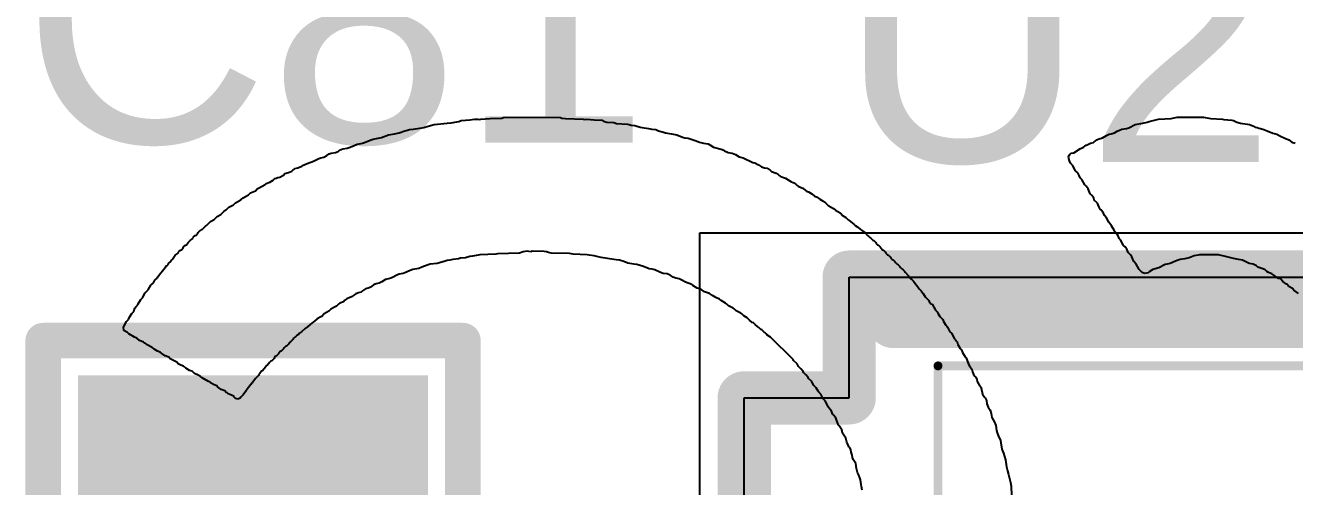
# Model space of a CAD drawing. Header units: inches. Extents: x -1.3 to 11.9, y -6.8 to 4.2.
# Drawn here: x 2.9944 to 3.1372, y 1.2908 to 1.3427 of the extents above; entities that cross this region are included whole.
import ezdxf

# ---------------------------------------------------------------- set-up
doc = ezdxf.new("R2010")
doc.units = ezdxf.units.IN
doc.header["$MEASUREMENT"] = 0
for name, color, linetype in [('AB', 56, 'Continuous'), ('Bottom Overlay', 54, 'Continuous'), ('Mechanical 13', 56, 'Continuous'), ('POT_INFO', 56, 'Continuous'), ('TOP', 1, 'Continuous'), ('Top Overlay', 2, 'Continuous'), ('Top Paste', 8, 'Continuous'), ('Top Solder', 216, 'Continuous')]:
    doc.layers.add(name, color=color, linetype=linetype)
doc.styles.add('Arial', font='', dxfattribs={"height": 0.2})
doc.styles.get('Arial').set_extended_font_data('Arial')

# ---------------------------------------------------------------- blocks, each defined once
blk = doc.blocks.new('C0603_146')
at = {"layer": 'TOP'}
for points in [[(-0.04134, 0.01772), (-0.01378, 0.01772), (-0.01378, -0.01772), (-0.04134, -0.01772)], [(0.01378, 0.01772), (0.04134, 0.01772), (0.04134, -0.01772), (0.01378, -0.01772)]]:
    blk.add_hatch(color=1, dxfattribs=at).paths.add_polyline_path(points)
at = {"layer": 'Top Paste'}
for points in [[(-0.04134, 0.01772), (-0.01378, 0.01772), (-0.01378, -0.01772), (-0.04134, -0.01772)], [(0.01378, 0.01772), (0.04134, 0.01772), (0.04134, -0.01772), (0.01378, -0.01772)]]:
    blk.add_hatch(color=8, dxfattribs=at).paths.add_polyline_path(points)
at = {"layer": 'Top Solder'}
for points in [[(-0.04331, 0.01969), (-0.01181, 0.01969), (-0.01181, -0.01969), (-0.04331, -0.01969)], [(0.01181, 0.01969), (0.04331, 0.01969), (0.04331, -0.01969), (0.01181, -0.01969)]]:
    blk.add_hatch(color=216, dxfattribs=at).paths.add_polyline_path(points)
at = {"layer": 'Top Overlay'}
for points in [[(-0.04724, 0.02362, 0.004, 0.004, 0), (-0.04724, -0.02362, 0.004, 0.004, 0)], [(-0.04724, 0.02362, 0.004, 0.004, 0), (0.04724, 0.02362, 0.004, 0.004, 0)], [(0.04724, 0.02362, 0.004, 0.004, 0), (0.04724, -0.02362, 0.004, 0.004, 0)], [(-0.04724, -0.02362, 0.004, 0.004, 0), (0.04724, -0.02362, 0.004, 0.004, 0)]]:
    blk.add_lwpolyline(points, format="xyseb", dxfattribs=at)
for points in [[(-0.04824, 0.02362, 0.002, 0.002, 1), (-0.04624, 0.02362, 0.002, 0.002, 1)], [(-0.04824, 0.02362, 0.002, 0.002, 1), (-0.04624, 0.02362, 0.002, 0.002, 1)], [(0.04624, 0.02362, 0.002, 0.002, 1), (0.04824, 0.02362, 0.002, 0.002, 1)], [(0.04624, 0.02362, 0.002, 0.002, 1), (0.04824, 0.02362, 0.002, 0.002, 1)], [(-0.04824, -0.02362, 0.002, 0.002, 1), (-0.04624, -0.02362, 0.002, 0.002, 1)], [(-0.04824, -0.02362, 0.002, 0.002, 1), (-0.04624, -0.02362, 0.002, 0.002, 1)], [(0.04624, -0.02362, 0.002, 0.002, 1), (0.04824, -0.02362, 0.002, 0.002, 1)], [(0.04624, -0.02362, 0.002, 0.002, 1), (0.04824, -0.02362, 0.002, 0.002, 1)]]:
    blk.add_lwpolyline(points, format="xyseb", close=True, dxfattribs=at)
blk = doc.blocks.new('SO8_MUN12AD_DEA_319')
at = {"layer": 'AB'}
for p, q in [((-0.08381, -0.076), (-0.08381, 0.076)), ((-0.08381, 0.076), (0.08381, 0.076))]:
    blk.add_line(p, q, dxfattribs=at)
at = {"layer": 'Mechanical 13'}
for points in [[(-0.057, 0.061, 0.001, 0.001, 0), (0.057, 0.061, 0.001, 0.001, 0)], [(-0.057, -0.061, 0.001, 0.001, 0), (-0.057, 0.061, 0.001, 0.001, 0)]]:
    blk.add_lwpolyline(points, format="xyseb", dxfattribs=at)
blk.add_lwpolyline([(-0.05725, 0.061, 0.0005, 0.0005, 1), (-0.05675, 0.061, 0.0005, 0.0005, 1)], format="xyseb", close=True, dxfattribs=at)
blk.add_lwpolyline([(-0.05725, 0.061, 0.0005, 0.0005, 1), (-0.05675, 0.061, 0.0005, 0.0005, 1)], format="xyseb", close=True, dxfattribs=at)
at = {"layer": 'POT_INFO'}
for p, q in [((-0.067, 0.0574), (-0.067, 0.071)), ((-0.067, 0.071), (0.067, 0.071)), ((-0.07881, -0.0574), (-0.07881, 0.0574)), ((-0.07881, 0.0574), (-0.067, 0.0574))]:
    blk.add_line(p, q, dxfattribs=at)
for points in [[(-0.067, 0.0574, 0.006, 0.006, 0), (-0.067, 0.071, 0.006, 0.006, 0)], [(-0.067, 0.071, 0.006, 0.006, 0), (0.067, 0.071, 0.006, 0.006, 0)], [(-0.07881, -0.0574, 0.006, 0.006, 0), (-0.07881, 0.0574, 0.006, 0.006, 0)], [(-0.07881, 0.0574, 0.006, 0.006, 0), (-0.067, 0.0574, 0.006, 0.006, 0)]]:
    blk.add_lwpolyline(points, format="xyseb", dxfattribs=at)
for points in [[(-0.0685, 0.071, 0.003, 0.003, 1), (-0.0655, 0.071, 0.003, 0.003, 1)], [(-0.0685, 0.071, 0.003, 0.003, 1), (-0.0655, 0.071, 0.003, 0.003, 1)], [(-0.08031, 0.0574, 0.003, 0.003, 1), (-0.07731, 0.0574, 0.003, 0.003, 1)], [(-0.08031, 0.0574, 0.003, 0.003, 1), (-0.07731, 0.0574, 0.003, 0.003, 1)], [(-0.0685, 0.0574, 0.003, 0.003, 1), (-0.0655, 0.0574, 0.003, 0.003, 1)], [(-0.0685, 0.0574, 0.003, 0.003, 1), (-0.0655, 0.0574, 0.003, 0.003, 1)]]:
    blk.add_lwpolyline(points, format="xyseb", close=True, dxfattribs=at)
at = {"layer": 'Top Overlay'}
blk.add_lwpolyline([(-0.062, 0.066, 0.006, 0.006, 0), (0.062, 0.066, 0.006, 0.006, 0)], format="xyseb", dxfattribs=at)
blk.add_lwpolyline([(-0.0635, 0.066, 0.003, 0.003, 1), (-0.0605, 0.066, 0.003, 0.003, 1)], format="xyseb", close=True, dxfattribs=at)

msp = doc.modelspace()

# ---------------------------------------------------------------- linework, layer by layer
at = {"layer": 'Bottom Overlay'}
for p, q in [((3.03923, 1.33125), (3.03972, 1.33139)), ((3.03972, 1.33139), (3.0404, 1.33156)), ((3.0404, 1.33156), (3.04185, 1.33171)), ((3.04185, 1.33171), (3.0423, 1.33176)), ((3.0423, 1.33176), (3.04293, 1.33188)), ((3.04293, 1.33188), (3.04315, 1.33193)), ((3.04315, 1.33193), (3.04341, 1.33202)), ((3.04341, 1.33202), (3.0444, 1.3321)), ((3.0444, 1.3321), (3.04492, 1.33216)), ((3.04492, 1.33216), (3.04528, 1.33219)), ((3.04528, 1.33219), (3.04545, 1.33213)), ((3.04545, 1.33213), (3.04563, 1.33219)), ((3.04563, 1.33219), (3.0467, 1.33225)), ((3.0467, 1.33225), (3.04801, 1.3323)), ((3.04801, 1.3323), (3.04818, 1.33236)), ((3.04818, 1.33236), (3.04841, 1.33242)), ((3.04841, 1.33242), (3.0546, 1.33236)), ((3.0546, 1.33236), (3.05477, 1.3323)), ((3.05477, 1.3323), (3.05517, 1.33225)), ((3.05517, 1.33225), (3.05716, 1.33219)), ((3.05716, 1.33219), (3.05733, 1.33213)), ((3.05733, 1.33213), (3.05756, 1.33219)), ((3.05756, 1.33219), (3.05838, 1.3321)), ((3.05838, 1.3321), (3.05929, 1.33205)), ((3.05929, 1.33205), (3.05957, 1.33193)), ((3.05957, 1.33193), (3.05983, 1.33185)), ((3.05983, 1.33185), (3.06062, 1.33179)), ((3.06062, 1.33179), (3.06091, 1.33168)), ((3.06091, 1.33168), (3.06216, 1.33162)), ((3.06216, 1.33162), (3.06233, 1.33156)), ((3.06233, 1.33156), (3.06256, 1.33151)), ((3.06256, 1.33151), (3.06295, 1.33145)), ((3.06295, 1.33145), (3.06358, 1.33128)), ((3.11855, 1.33119), (3.11926, 1.33156)), ((3.11926, 1.33156), (3.12014, 1.33171)), ((3.12014, 1.33171), (3.12062, 1.33185)), ((3.12062, 1.33185), (3.12085, 1.3319)), ((3.12085, 1.3319), (3.12116, 1.33199)), ((3.12116, 1.33199), (3.12161, 1.3321)), ((3.12161, 1.3321), (3.1219, 1.33216)), ((3.1219, 1.33216), (3.12332, 1.33227)), ((3.12332, 1.33227), (3.124, 1.33239)), ((3.124, 1.33239), (3.12698, 1.33242)), ((3.12698, 1.33242), (3.12715, 1.33236)), ((3.12715, 1.33236), (3.12755, 1.3323)), ((3.12755, 1.3323), (3.12778, 1.33225)), ((3.12778, 1.33225), (3.12909, 1.33219)), ((3.12909, 1.33219), (3.12926, 1.33213)), ((3.12926, 1.33213), (3.13017, 1.33207)), ((3.13017, 1.33207), (3.13034, 1.33202)), ((3.13034, 1.33202), (3.13073, 1.33185)), ((3.13073, 1.33185), (3.13113, 1.33173)), ((3.13113, 1.33173), (3.13136, 1.33168)), ((3.13136, 1.33168), (3.13193, 1.33162)), ((3.13193, 1.33162), (3.13215, 1.33156)), ((3.13215, 1.33156), (3.13269, 1.33136)), ((3.13269, 1.33136), (3.13278, 1.33128)), ((3.0333, 1.32986), (3.03352, 1.32992)), ((3.03352, 1.32992), (3.03446, 1.33011)), ((3.03446, 1.33011), (3.03523, 1.33043)), ((3.03523, 1.33043), (3.03591, 1.33054)), ((3.03591, 1.33054), (3.03645, 1.33063)), ((3.03645, 1.33063), (3.03707, 1.33085)), ((3.03707, 1.33085), (3.03739, 1.33094)), ((3.03739, 1.33094), (3.03761, 1.331)), ((3.03761, 1.331), (3.03801, 1.33105)), ((3.03801, 1.33105), (3.03923, 1.33125)), ((3.06358, 1.33128), (3.06381, 1.33122)), ((3.06381, 1.33122), (3.06449, 1.33111)), ((3.06449, 1.33111), (3.06489, 1.33105)), ((3.06489, 1.33105), (3.06534, 1.331)), ((3.06534, 1.331), (3.06562, 1.33088)), ((3.06562, 1.33088), (3.06619, 1.33071)), ((3.06619, 1.33071), (3.06642, 1.33065)), ((3.06642, 1.33065), (3.0671, 1.33054)), ((3.0671, 1.33054), (3.0677, 1.3304)), ((3.0677, 1.3304), (3.06835, 1.33014)), ((3.06835, 1.33014), (3.06858, 1.33009)), ((3.06858, 1.33009), (3.06898, 1.33003)), ((3.06898, 1.33003), (3.0692, 1.32997)), ((3.0692, 1.32997), (3.06974, 1.32977)), ((3.11494, 1.32986), (3.11522, 1.32997)), ((3.11522, 1.32997), (3.11559, 1.33006)), ((3.11559, 1.33006), (3.11605, 1.33034)), ((3.11605, 1.33034), (3.11636, 1.33048)), ((3.11636, 1.33048), (3.11659, 1.33054)), ((3.11659, 1.33054), (3.11696, 1.33063)), ((3.11696, 1.33063), (3.11727, 1.33082)), ((3.11727, 1.33082), (3.11778, 1.33105)), ((3.11778, 1.33105), (3.11832, 1.33114)), ((3.11832, 1.33114), (3.11855, 1.33119)), ((3.13278, 1.33128), (3.13301, 1.33122)), ((3.13301, 1.33122), (3.13318, 1.33117)), ((3.13318, 1.33117), (3.1334, 1.33111)), ((3.1334, 1.33111), (3.13377, 1.33102)), ((3.13377, 1.33102), (3.13414, 1.33088)), ((3.13414, 1.33088), (3.13477, 1.3306)), ((3.13477, 1.3306), (3.13522, 1.33048)), ((3.13522, 1.33048), (3.13562, 1.33026)), ((3.13562, 1.33026), (3.13613, 1.33003)), ((3.13613, 1.33003), (3.13659, 1.32986)), ((3.02929, 1.32841), (3.02958, 1.32852)), ((3.02958, 1.32852), (3.02972, 1.32867)), ((3.02972, 1.32867), (3.03011, 1.32884)), ((3.03011, 1.32884), (3.0306, 1.32892)), ((3.0306, 1.32892), (3.03083, 1.32898)), ((3.03083, 1.32898), (3.03111, 1.32909)), ((3.03111, 1.32909), (3.03171, 1.32935)), ((3.03171, 1.32935), (3.03193, 1.3294)), ((3.03193, 1.3294), (3.0323, 1.32949)), ((3.0323, 1.32949), (3.03253, 1.32955)), ((3.03253, 1.32955), (3.03281, 1.32966)), ((3.03281, 1.32966), (3.0333, 1.32986)), ((3.06974, 1.32977), (3.07023, 1.32958)), ((3.07023, 1.32958), (3.07068, 1.32946)), ((3.07068, 1.32946), (3.07122, 1.32938)), ((3.07122, 1.32938), (3.07142, 1.32929)), ((3.07142, 1.32929), (3.07182, 1.32901)), ((3.07182, 1.32901), (3.0727, 1.32881)), ((3.0727, 1.32881), (3.07298, 1.32869)), ((3.07298, 1.32869), (3.07307, 1.32861)), ((3.07307, 1.32861), (3.07346, 1.32844)), ((3.11238, 1.32838), (3.11312, 1.32889)), ((3.11312, 1.32889), (3.11343, 1.32898)), ((3.11343, 1.32898), (3.11363, 1.32912)), ((3.11363, 1.32912), (3.11375, 1.32923)), ((3.11375, 1.32923), (3.11386, 1.32929)), ((3.11386, 1.32929), (3.11426, 1.32946)), ((3.11426, 1.32946), (3.11457, 1.32955)), ((3.11457, 1.32955), (3.11466, 1.32963)), ((3.11466, 1.32963), (3.11477, 1.32969)), ((3.11477, 1.32969), (3.11494, 1.32986)), ((3.13659, 1.32986), (3.1369, 1.3296)), ((3.1369, 1.3296), (3.13727, 1.32946)), ((3.02557, 1.32696), (3.02608, 1.32719)), ((3.02608, 1.32719), (3.02679, 1.32744)), ((3.02679, 1.32744), (3.02739, 1.32776)), ((3.02739, 1.32776), (3.02762, 1.32781)), ((3.02762, 1.32781), (3.02798, 1.3279)), ((3.02798, 1.3279), (3.0283, 1.3281)), ((3.0283, 1.3281), (3.02858, 1.32827)), ((3.02858, 1.32827), (3.02881, 1.32833)), ((3.02881, 1.32833), (3.02929, 1.32841)), ((3.07346, 1.32844), (3.07392, 1.32833)), ((3.07392, 1.32833), (3.07429, 1.32818)), ((3.07429, 1.32818), (3.07471, 1.32793)), ((3.07471, 1.32793), (3.07517, 1.32781)), ((3.07517, 1.32781), (3.07625, 1.3273)), ((3.07625, 1.3273), (3.07648, 1.32725)), ((3.07648, 1.32725), (3.07687, 1.32702)), ((3.11179, 1.3279), (3.11184, 1.32813)), ((3.1119, 1.3275), (3.11179, 1.3279)), ((3.11184, 1.32813), (3.11204, 1.32833)), ((3.11201, 1.32722), (3.1119, 1.3275)), ((3.11224, 1.32699), (3.11201, 1.32722)), ((3.11204, 1.32833), (3.11238, 1.32838)), ((3.02279, 1.3256), (3.02301, 1.32565)), ((3.02301, 1.32565), (3.02341, 1.32588)), ((3.02341, 1.32588), (3.02358, 1.32605)), ((3.02358, 1.32605), (3.02398, 1.32617)), ((3.02398, 1.32617), (3.02435, 1.32631)), ((3.02435, 1.32631), (3.02449, 1.32645)), ((3.02449, 1.32645), (3.0246, 1.32651)), ((3.0246, 1.32651), (3.02472, 1.32662)), ((3.02472, 1.32662), (3.02503, 1.32671)), ((3.02503, 1.32671), (3.02548, 1.32688)), ((3.02548, 1.32688), (3.02557, 1.32696)), ((3.07687, 1.32702), (3.07721, 1.32679)), ((3.07721, 1.32679), (3.07758, 1.32671)), ((3.07758, 1.32671), (3.07787, 1.32665)), ((3.07787, 1.32665), (3.07821, 1.32642)), ((3.07821, 1.32642), (3.07835, 1.32628)), ((3.07835, 1.32628), (3.07889, 1.32608)), ((3.07889, 1.32608), (3.07909, 1.32594)), ((3.07909, 1.32594), (3.0792, 1.32583)), ((3.0792, 1.32583), (3.07932, 1.32577)), ((3.07932, 1.32577), (3.07971, 1.3256)), ((3.11258, 1.32637), (3.11224, 1.32699)), ((3.11281, 1.32614), (3.11258, 1.32637)), ((3.11298, 1.32585), (3.11281, 1.32614)), ((3.11309, 1.32557), (3.11298, 1.32585)), ((3.02026, 1.32409), (3.02051, 1.32435)), ((3.02051, 1.32435), (3.02063, 1.3244)), ((3.02063, 1.3244), (3.02137, 1.3248)), ((3.02137, 1.3248), (3.02148, 1.32492)), ((3.02148, 1.32492), (3.02188, 1.32509)), ((3.02188, 1.32509), (3.02227, 1.32531)), ((3.02227, 1.32531), (3.02239, 1.32543)), ((3.02239, 1.32543), (3.0225, 1.32548)), ((3.0225, 1.32548), (3.02279, 1.3256)), ((3.07971, 1.3256), (3.07994, 1.32554)), ((3.07994, 1.32554), (3.08051, 1.32514)), ((3.08051, 1.32514), (3.08088, 1.325)), ((3.08088, 1.325), (3.08108, 1.32486)), ((3.08108, 1.32486), (3.08125, 1.32469)), ((3.08125, 1.32469), (3.08136, 1.32463)), ((3.08136, 1.32463), (3.08176, 1.32446)), ((3.08176, 1.32446), (3.08187, 1.3244)), ((3.08187, 1.3244), (3.08219, 1.32415)), ((3.11326, 1.3254), (3.11309, 1.32557)), ((3.1136, 1.32477), (3.11326, 1.3254)), ((3.11375, 1.32463), (3.1136, 1.32477)), ((3.114, 1.32432), (3.11375, 1.32463)), ((3.11423, 1.32375), (3.114, 1.32432)), ((3.01779, 1.32253), (3.01801, 1.32276)), ((3.01801, 1.32276), (3.01864, 1.3231)), ((3.01864, 1.3231), (3.01887, 1.32333)), ((3.01887, 1.32333), (3.01949, 1.32367)), ((3.01949, 1.32367), (3.01972, 1.32389)), ((3.01972, 1.32389), (3.02026, 1.32409)), ((3.08219, 1.32415), (3.08227, 1.32406)), ((3.08227, 1.32406), (3.0825, 1.32401)), ((3.0825, 1.32401), (3.0829, 1.32378)), ((3.0829, 1.32378), (3.08318, 1.3235)), ((3.08318, 1.3235), (3.08341, 1.32344)), ((3.08341, 1.32344), (3.0838, 1.32316)), ((3.0838, 1.32316), (3.08415, 1.32293)), ((3.08415, 1.32293), (3.08443, 1.32276)), ((3.08443, 1.32276), (3.08471, 1.32247)), ((3.11437, 1.32361), (3.11423, 1.32375)), ((3.11463, 1.3233), (3.11437, 1.32361)), ((3.11468, 1.32307), (3.11463, 1.3233)), ((3.11505, 1.3227), (3.11468, 1.32307)), ((3.01597, 1.32122), (3.01637, 1.32145)), ((3.01637, 1.32145), (3.01671, 1.32179)), ((3.01671, 1.32179), (3.01699, 1.32196)), ((3.01699, 1.32196), (3.01727, 1.32225)), ((3.01727, 1.32225), (3.01779, 1.32253)), ((3.08471, 1.32247), (3.08534, 1.32213)), ((3.08534, 1.32213), (3.08557, 1.32191)), ((3.08557, 1.32191), (3.08608, 1.32162)), ((3.08608, 1.32162), (3.08616, 1.32154)), ((3.08616, 1.32154), (3.08622, 1.32142)), ((3.08622, 1.32142), (3.0867, 1.32111)), ((3.11519, 1.32233), (3.11505, 1.3227)), ((3.11539, 1.32196), (3.11519, 1.32233)), ((3.11551, 1.32191), (3.11539, 1.32196)), ((3.11565, 1.32171), (3.11551, 1.32191)), ((3.11571, 1.32159), (3.11565, 1.32171)), ((3.11582, 1.32131), (3.11571, 1.32159)), ((3.01432, 1.3198), (3.01466, 1.32014)), ((3.01466, 1.32014), (3.01478, 1.3202)), ((3.01478, 1.3202), (3.01523, 1.32066)), ((3.01523, 1.32066), (3.01563, 1.32088)), ((3.01563, 1.32088), (3.01597, 1.32122)), ((3.0867, 1.32111), (3.08699, 1.32083)), ((3.08699, 1.32083), (3.0871, 1.32077)), ((3.0871, 1.32077), (3.08761, 1.32037)), ((3.08761, 1.32037), (3.08778, 1.3202)), ((3.08778, 1.3202), (3.08807, 1.32003)), ((3.08807, 1.32003), (3.08835, 1.31975)), ((3.11605, 1.32108), (3.11582, 1.32131)), ((3.11633, 1.32057), (3.11605, 1.32108)), ((3.11662, 1.32017), (3.11633, 1.32057)), ((3.1169, 1.31966), (3.11662, 1.32017)), ((3.0127, 1.3183), (3.01296, 1.31855)), ((3.01296, 1.31855), (3.01307, 1.31861)), ((3.01307, 1.31861), (3.01321, 1.31875)), ((3.01321, 1.31875), (3.01327, 1.31887)), ((3.01327, 1.31887), (3.01347, 1.31906)), ((3.01347, 1.31906), (3.01358, 1.31912)), ((3.01358, 1.31912), (3.01378, 1.31932)), ((3.01378, 1.31932), (3.01384, 1.31943)), ((3.01384, 1.31943), (3.01398, 1.31958)), ((3.01398, 1.31958), (3.01409, 1.31963)), ((3.01409, 1.31963), (3.01421, 1.31975)), ((3.01421, 1.31975), (3.01432, 1.3198)), ((3.08835, 1.31975), (3.08846, 1.31969)), ((3.08846, 1.31969), (3.08886, 1.31941)), ((3.08886, 1.31941), (3.08895, 1.31932)), ((3.08895, 1.31932), (3.089, 1.31921)), ((3.089, 1.31921), (3.08915, 1.31906)), ((3.08915, 1.31906), (3.08926, 1.31901)), ((3.08926, 1.31901), (3.08943, 1.31884)), ((3.08943, 1.31884), (3.08954, 1.31878)), ((3.08954, 1.31878), (3.08977, 1.31855)), ((3.08977, 1.31855), (3.08988, 1.3185)), ((3.08988, 1.3185), (3.09008, 1.3183)), ((3.11696, 1.31955), (3.1169, 1.31966)), ((3.11718, 1.31932), (3.11696, 1.31955)), ((3.11735, 1.31904), (3.11718, 1.31932)), ((3.11747, 1.31875), (3.11735, 1.31904)), ((3.11764, 1.31858), (3.11747, 1.31875)), ((3.11798, 1.31796), (3.11764, 1.31858)), ((3.01125, 1.31685), (3.01157, 1.3171)), ((3.01157, 1.3171), (3.01162, 1.31722)), ((3.01162, 1.31722), (3.01182, 1.31742)), ((3.01182, 1.31742), (3.01193, 1.31747)), ((3.01193, 1.31747), (3.01213, 1.31767)), ((3.01213, 1.31767), (3.01219, 1.31779)), ((3.01219, 1.31779), (3.01239, 1.31798)), ((3.01239, 1.31798), (3.0125, 1.31804)), ((3.0125, 1.31804), (3.01264, 1.31818)), ((3.01264, 1.31818), (3.0127, 1.3183)), ((3.05, 1.31708), (3.0475, 1.31702)), ((3.0504, 1.31725), (3.05, 1.31708)), ((3.05085, 1.3173), (3.0504, 1.31725)), ((3.05125, 1.31725), (3.05085, 1.3173)), ((3.05142, 1.3173), (3.05125, 1.31725)), ((3.05276, 1.31727), (3.05142, 1.3173)), ((3.05304, 1.31722), (3.05276, 1.31727)), ((3.05327, 1.31716), (3.05304, 1.31722)), ((3.05355, 1.3171), (3.05327, 1.31716)), ((3.0556, 1.31705), (3.05355, 1.3171)), ((3.05602, 1.31696), (3.0556, 1.31705)), ((3.09008, 1.3183), (3.09014, 1.31818)), ((3.09014, 1.31818), (3.09028, 1.31804)), ((3.09028, 1.31804), (3.0904, 1.31798)), ((3.0904, 1.31798), (3.09059, 1.31779)), ((3.09059, 1.31779), (3.09065, 1.31767)), ((3.09065, 1.31767), (3.09085, 1.31747)), ((3.09085, 1.31747), (3.09096, 1.31742)), ((3.09096, 1.31742), (3.09116, 1.31722)), ((3.09116, 1.31722), (3.09122, 1.3171)), ((3.09122, 1.3171), (3.09142, 1.31691)), ((3.11815, 1.31779), (3.11798, 1.31796)), ((3.11821, 1.31767), (3.11815, 1.31779)), ((3.11835, 1.31753), (3.11821, 1.31767)), ((3.11849, 1.31716), (3.11835, 1.31753)), ((3.11877, 1.31688), (3.11849, 1.31716)), ((3.01017, 1.31554), (3.01023, 1.31566)), ((3.01023, 1.31566), (3.01034, 1.31571)), ((3.01034, 1.31571), (3.01043, 1.3158)), ((3.01043, 1.3158), (3.01049, 1.31591)), ((3.01049, 1.31591), (3.01077, 1.3162)), ((3.01077, 1.3162), (3.01083, 1.31631)), ((3.01083, 1.31631), (3.01094, 1.31642)), ((3.01094, 1.31642), (3.011, 1.31654)), ((3.011, 1.31654), (3.01125, 1.31685)), ((3.03972, 1.31577), (3.03901, 1.31551)), ((3.03994, 1.31583), (3.03972, 1.31577)), ((3.04074, 1.31594), (3.03994, 1.31583)), ((3.04097, 1.316), (3.04074, 1.31594)), ((3.04162, 1.3162), (3.04097, 1.316)), ((3.04185, 1.31625), (3.04162, 1.3162)), ((3.04213, 1.31631), (3.04185, 1.31625)), ((3.04247, 1.31637), (3.04213, 1.31631)), ((3.04313, 1.31645), (3.04247, 1.31637)), ((3.04335, 1.31651), (3.04313, 1.31645)), ((3.04392, 1.31656), (3.04335, 1.31651)), ((3.0444, 1.31671), (3.04392, 1.31656)), ((3.04469, 1.31676), (3.0444, 1.31671)), ((3.04534, 1.31685), (3.04469, 1.31676)), ((3.04551, 1.31691), (3.04534, 1.31685)), ((3.04733, 1.31696), (3.04551, 1.31691)), ((3.0475, 1.31702), (3.04733, 1.31696)), ((3.05761, 1.31691), (3.05602, 1.31696)), ((3.05784, 1.31685), (3.05761, 1.31691)), ((3.05841, 1.31679), (3.05784, 1.31685)), ((3.05886, 1.31668), (3.05841, 1.31679)), ((3.05918, 1.31659), (3.05886, 1.31668)), ((3.05991, 1.31648), (3.05918, 1.31659)), ((3.06062, 1.31639), (3.05991, 1.31648)), ((3.06085, 1.31634), (3.06062, 1.31639)), ((3.06125, 1.31628), (3.06085, 1.31634)), ((3.06173, 1.31614), (3.06125, 1.31628)), ((3.06219, 1.31597), (3.06173, 1.31614)), ((3.06241, 1.31591), (3.06219, 1.31597)), ((3.06287, 1.31585), (3.06241, 1.31591)), ((3.06321, 1.3158), (3.06287, 1.31585)), ((3.06358, 1.31571), (3.06321, 1.3158)), ((3.06395, 1.31557), (3.06358, 1.31571)), ((3.09142, 1.31691), (3.09153, 1.31685)), ((3.09153, 1.31685), (3.09173, 1.31665)), ((3.09173, 1.31665), (3.09179, 1.31654)), ((3.09179, 1.31654), (3.09193, 1.31639)), ((3.09193, 1.31639), (3.09204, 1.31634)), ((3.09204, 1.31634), (3.09224, 1.31614)), ((3.09224, 1.31614), (3.0923, 1.31602)), ((3.0923, 1.31602), (3.0925, 1.31583)), ((3.0925, 1.31583), (3.09261, 1.31577)), ((3.09261, 1.31577), (3.09281, 1.31557)), ((3.11892, 1.31668), (3.11877, 1.31688)), ((3.11912, 1.31614), (3.11892, 1.31668)), ((3.1194, 1.31585), (3.11912, 1.31614)), ((3.11968, 1.31534), (3.1194, 1.31585)), ((3.12264, 1.3158), (3.12193, 1.31543)), ((3.12287, 1.31585), (3.12264, 1.3158)), ((3.12323, 1.31594), (3.12287, 1.31585)), ((3.12383, 1.3162), (3.12323, 1.31594)), ((3.12411, 1.31631), (3.12383, 1.3162)), ((3.12434, 1.31637), (3.12411, 1.31631)), ((3.12488, 1.31645), (3.12434, 1.31637)), ((3.12534, 1.31656), (3.12488, 1.31645)), ((3.1259, 1.31679), (3.12534, 1.31656)), ((3.12636, 1.31685), (3.1259, 1.31679)), ((3.12653, 1.31691), (3.12636, 1.31685)), ((3.12866, 1.31688), (3.12653, 1.31691)), ((3.1296, 1.31668), (3.12866, 1.31688)), ((3.12991, 1.31659), (3.1296, 1.31668)), ((3.13036, 1.31648), (3.12991, 1.31659)), ((3.1309, 1.31639), (3.13036, 1.31648)), ((3.13136, 1.31628), (3.1309, 1.31639)), ((3.1321, 1.31594), (3.13136, 1.31628)), ((3.13255, 1.31583), (3.1321, 1.31594)), ((3.13284, 1.31571), (3.13255, 1.31583)), ((3.13295, 1.31566), (3.13284, 1.31571)), ((3.13309, 1.31551), (3.13295, 1.31566)), ((3.00895, 1.31404), (3.00924, 1.31432)), ((3.00924, 1.31432), (3.00929, 1.31443)), ((3.00929, 1.31443), (3.00958, 1.31483)), ((3.00958, 1.31483), (3.00986, 1.31512)), ((3.00986, 1.31512), (3.00992, 1.31523)), ((3.00992, 1.31523), (3.01017, 1.31554)), ((3.0354, 1.31424), (3.03489, 1.31412)), ((3.03568, 1.31435), (3.0354, 1.31424)), ((3.03617, 1.3146), (3.03568, 1.31435)), ((3.03645, 1.31472), (3.03617, 1.3146)), ((3.03688, 1.3148), (3.03645, 1.31472)), ((3.0371, 1.31486), (3.03688, 1.3148)), ((3.0377, 1.31512), (3.0371, 1.31486)), ((3.03798, 1.31523), (3.0377, 1.31512)), ((3.03821, 1.31529), (3.03798, 1.31523)), ((3.03864, 1.31537), (3.03821, 1.31529)), ((3.03901, 1.31551), (3.03864, 1.31537)), ((3.06457, 1.31534), (3.06395, 1.31557)), ((3.06491, 1.31529), (3.06457, 1.31534)), ((3.06523, 1.3152), (3.06491, 1.31529)), ((3.06585, 1.31492), (3.06523, 1.3152)), ((3.06614, 1.3148), (3.06585, 1.31492)), ((3.06659, 1.31475), (3.06614, 1.3148)), ((3.06696, 1.3146), (3.06659, 1.31475)), ((3.0673, 1.31438), (3.06696, 1.3146)), ((3.06758, 1.31426), (3.0673, 1.31438)), ((3.06795, 1.31418), (3.06758, 1.31426)), ((3.06824, 1.31406), (3.06795, 1.31418)), ((3.09281, 1.31557), (3.09287, 1.31546)), ((3.09287, 1.31546), (3.09301, 1.31531)), ((3.09301, 1.31531), (3.09312, 1.31526)), ((3.09312, 1.31526), (3.09332, 1.31506)), ((3.09332, 1.31506), (3.09338, 1.31495)), ((3.09338, 1.31495), (3.09378, 1.31455)), ((3.09378, 1.31455), (3.09383, 1.31443)), ((3.09383, 1.31443), (3.09403, 1.31418)), ((3.09403, 1.31418), (3.09415, 1.31412)), ((3.11974, 1.31523), (3.11968, 1.31534)), ((3.12005, 1.31492), (3.11974, 1.31523)), ((3.12034, 1.3148), (3.12005, 1.31492)), ((3.12073, 1.31486), (3.12034, 1.3148)), ((3.12085, 1.31497), (3.12073, 1.31486)), ((3.12125, 1.31526), (3.12085, 1.31497)), ((3.12193, 1.31543), (3.12125, 1.31526)), ((3.13363, 1.31531), (3.13309, 1.31551)), ((3.13392, 1.3152), (3.13363, 1.31531)), ((3.13409, 1.31503), (3.13392, 1.3152)), ((3.13428, 1.31489), (3.13409, 1.31503)), ((3.13465, 1.31475), (3.13428, 1.31489)), ((3.13499, 1.31452), (3.13465, 1.31475)), ((3.13539, 1.31424), (3.13499, 1.31452)), ((3.13562, 1.31418), (3.13539, 1.31424)), ((3.1359, 1.31389), (3.13562, 1.31418)), ((3.00787, 1.31262), (3.00821, 1.31296)), ((3.00821, 1.31296), (3.0085, 1.31347)), ((3.0085, 1.31347), (3.00878, 1.31375)), ((3.00878, 1.31375), (3.00895, 1.31404)), ((3.0323, 1.31284), (3.03216, 1.3127)), ((3.03264, 1.31307), (3.0323, 1.31284)), ((3.03296, 1.31316), (3.03264, 1.31307)), ((3.03324, 1.31327), (3.03296, 1.31316)), ((3.03335, 1.31333), (3.03324, 1.31327)), ((3.03355, 1.31352), (3.03335, 1.31333)), ((3.03384, 1.31364), (3.03355, 1.31352)), ((3.03421, 1.31372), (3.03384, 1.31364)), ((3.03449, 1.31384), (3.03421, 1.31372)), ((3.03489, 1.31412), (3.03449, 1.31384)), ((3.06866, 1.31381), (3.06824, 1.31406)), ((3.06937, 1.31355), (3.06866, 1.31381)), ((3.06949, 1.31344), (3.06937, 1.31355)), ((3.07, 1.31316), (3.06949, 1.31344)), ((3.0704, 1.31304), (3.07, 1.31316)), ((3.07082, 1.31273), (3.0704, 1.31304)), ((3.09415, 1.31412), (3.09434, 1.31392)), ((3.09434, 1.31392), (3.0944, 1.31381)), ((3.0944, 1.31381), (3.0948, 1.3133)), ((3.0948, 1.3133), (3.09491, 1.31318)), ((3.09491, 1.31318), (3.09497, 1.31307)), ((3.09497, 1.31307), (3.0952, 1.31284)), ((3.0952, 1.31284), (3.09525, 1.31273)), ((3.1363, 1.31361), (3.1359, 1.31389)), ((3.13642, 1.31355), (3.1363, 1.31361)), ((3.1365, 1.31347), (3.13642, 1.31355)), ((3.13656, 1.31335), (3.1365, 1.31347)), ((3.13698, 1.3131), (3.13656, 1.31335)), ((3.13715, 1.31293), (3.13698, 1.3131)), ((3.13767, 1.31253), (3.13715, 1.31293)), ((3.00702, 1.31125), (3.00708, 1.31137)), ((3.00708, 1.31137), (3.00736, 1.31188)), ((3.00736, 1.31188), (3.00759, 1.3121)), ((3.00759, 1.3121), (3.00764, 1.31222)), ((3.00764, 1.31222), (3.00787, 1.31262)), ((3.02966, 1.31139), (3.02938, 1.31111)), ((3.02977, 1.31145), (3.02966, 1.31139)), ((3.03017, 1.31162), (3.02977, 1.31145)), ((3.03034, 1.31179), (3.03017, 1.31162)), ((3.03046, 1.31185), (3.03034, 1.31179)), ((3.03054, 1.31193), (3.03046, 1.31185)), ((3.03091, 1.31208), (3.03054, 1.31193)), ((3.03119, 1.31219), (3.03091, 1.31208)), ((3.03136, 1.31236), (3.03119, 1.31219)), ((3.03156, 1.3125), (3.03136, 1.31236)), ((3.03185, 1.31262), (3.03156, 1.3125)), ((3.03216, 1.3127), (3.03185, 1.31262)), ((3.07136, 1.31253), (3.07082, 1.31273)), ((3.0717, 1.3123), (3.07136, 1.31253)), ((3.0721, 1.31208), (3.0717, 1.3123)), ((3.0725, 1.31191), (3.0721, 1.31208)), ((3.07267, 1.31174), (3.0725, 1.31191)), ((3.07318, 1.31145), (3.07267, 1.31174)), ((3.07329, 1.31139), (3.07318, 1.31145)), ((3.07352, 1.31117), (3.07329, 1.31139)), ((3.09525, 1.31273), (3.09542, 1.31256)), ((3.09542, 1.31256), (3.09565, 1.31216)), ((3.09565, 1.31216), (3.09605, 1.31176)), ((3.09605, 1.31176), (3.09611, 1.31165)), ((3.09611, 1.31165), (3.0963, 1.31139)), ((3.0963, 1.31139), (3.09642, 1.31134)), ((3.09642, 1.31134), (3.09679, 1.31068)), ((3.006, 1.3096), (3.00611, 1.30989)), ((3.00611, 1.30989), (3.00634, 1.31029)), ((3.00634, 1.31029), (3.00657, 1.31051)), ((3.00657, 1.31051), (3.00671, 1.31088)), ((3.00671, 1.31088), (3.00685, 1.31108)), ((3.00685, 1.31108), (3.00702, 1.31125)), ((3.02762, 1.30992), (3.02722, 1.30969)), ((3.02773, 1.30997), (3.02762, 1.30992)), ((3.02801, 1.31026), (3.02773, 1.30997)), ((3.02852, 1.31054), (3.02801, 1.31026)), ((3.02875, 1.31077), (3.02852, 1.31054)), ((3.02926, 1.31105), (3.02875, 1.31077)), ((3.02938, 1.31111), (3.02926, 1.31105)), ((3.07403, 1.31088), (3.07352, 1.31117)), ((3.07415, 1.31083), (3.07403, 1.31088)), ((3.07437, 1.3106), (3.07415, 1.31083)), ((3.07489, 1.31031), (3.07437, 1.3106)), ((3.075, 1.31026), (3.07489, 1.31031)), ((3.07523, 1.31003), (3.075, 1.31026)), ((3.07562, 1.3098), (3.07523, 1.31003)), ((3.09679, 1.31068), (3.09701, 1.31046)), ((3.09701, 1.31046), (3.09707, 1.31034)), ((3.09707, 1.31034), (3.0973, 1.30995)), ((3.0973, 1.30995), (3.09764, 1.3096)), ((3.00543, 1.30875), (3.00577, 1.30938)), ((3.00546, 1.30838), (3.00543, 1.30875)), ((3.00577, 1.30938), (3.006, 1.3096)), ((3.02585, 1.30861), (3.02546, 1.30821)), ((3.02614, 1.30878), (3.02585, 1.30861)), ((3.02642, 1.30906), (3.02614, 1.30878)), ((3.02682, 1.30935), (3.02642, 1.30906)), ((3.02693, 1.30941), (3.02682, 1.30935)), ((3.02722, 1.30969), (3.02693, 1.30941)), ((3.07588, 1.30955), (3.07562, 1.3098)), ((3.07619, 1.30929), (3.07588, 1.30955)), ((3.07631, 1.30924), (3.07619, 1.30929)), ((3.0765, 1.30904), (3.07631, 1.30924)), ((3.07682, 1.30878), (3.0765, 1.30904)), ((3.07693, 1.30872), (3.07682, 1.30878)), ((3.07716, 1.3085), (3.07693, 1.30872)), ((3.07727, 1.30844), (3.07716, 1.3085)), ((3.09764, 1.3096), (3.0977, 1.30938)), ((3.0977, 1.30938), (3.09798, 1.30898)), ((3.09798, 1.30898), (3.09809, 1.30887)), ((3.09809, 1.30887), (3.09815, 1.30875)), ((3.09815, 1.30875), (3.09843, 1.30824)), ((3.00586, 1.30816), (3.00546, 1.30838)), ((3.00603, 1.30799), (3.00586, 1.30816)), ((3.00665, 1.30764), (3.00603, 1.30799)), ((3.00691, 1.3075), (3.00665, 1.30764)), ((3.00722, 1.30725), (3.00691, 1.3075)), ((3.00767, 1.30708), (3.00722, 1.30725)), ((3.00779, 1.30696), (3.00767, 1.30708)), ((3.02415, 1.30708), (3.02406, 1.30699)), ((3.02426, 1.30713), (3.02415, 1.30708)), ((3.02452, 1.30739), (3.02426, 1.30713)), ((3.02458, 1.3075), (3.02452, 1.30739)), ((3.02472, 1.30764), (3.02458, 1.3075)), ((3.02483, 1.3077), (3.02472, 1.30764)), ((3.02494, 1.30781), (3.02483, 1.3077)), ((3.02506, 1.30787), (3.02494, 1.30781)), ((3.02512, 1.30799), (3.02506, 1.30787)), ((3.02523, 1.30804), (3.02512, 1.30799)), ((3.02534, 1.30816), (3.02523, 1.30804)), ((3.02546, 1.30821), (3.02534, 1.30816)), ((3.0775, 1.30821), (3.07727, 1.30844)), ((3.07761, 1.30816), (3.0775, 1.30821)), ((3.07775, 1.30801), (3.07761, 1.30816)), ((3.07781, 1.3079), (3.07775, 1.30801)), ((3.07824, 1.30764), (3.07781, 1.3079)), ((3.08077, 1.30512), (3.07824, 1.30764)), ((3.09843, 1.30824), (3.09861, 1.30807)), ((3.09861, 1.30807), (3.09895, 1.30745)), ((3.09895, 1.30745), (3.09906, 1.30733)), ((3.09906, 1.30733), (3.09912, 1.30722)), ((3.09912, 1.30722), (3.09923, 1.3071)), ((3.09923, 1.3071), (3.09932, 1.30679)), ((3.0079, 1.30691), (3.00779, 1.30696)), ((3.00801, 1.30679), (3.0079, 1.30691)), ((3.00864, 1.30645), (3.00801, 1.30679)), ((3.00875, 1.30639), (3.00864, 1.30645)), ((3.00887, 1.30628), (3.00875, 1.30639)), ((3.00926, 1.30605), (3.00887, 1.30628)), ((3.00955, 1.30594), (3.00926, 1.30605)), ((3.00972, 1.30577), (3.00955, 1.30594)), ((3.01012, 1.30554), (3.00972, 1.30577)), ((3.02287, 1.30574), (3.02262, 1.30549)), ((3.02293, 1.30585), (3.02287, 1.30574)), ((3.02307, 1.306), (3.02293, 1.30585)), ((3.02318, 1.30605), (3.02307, 1.306)), ((3.02344, 1.30631), (3.02318, 1.30605)), ((3.0235, 1.30642), (3.02344, 1.30631)), ((3.02364, 1.30657), (3.0235, 1.30642)), ((3.02375, 1.30662), (3.02364, 1.30657)), ((3.02401, 1.30688), (3.02375, 1.30662)), ((3.02406, 1.30699), (3.02401, 1.30688)), ((3.09932, 1.30679), (3.0996, 1.30634)), ((3.0996, 1.30634), (3.09974, 1.3062)), ((3.09974, 1.3062), (3.09985, 1.30591)), ((3.09985, 1.30591), (3.10014, 1.3054)), ((3.01051, 1.30537), (3.01012, 1.30554)), ((3.01068, 1.3052), (3.01051, 1.30537)), ((3.01142, 1.3048), (3.01068, 1.3052)), ((3.01159, 1.30463), (3.01142, 1.3048)), ((3.01188, 1.30446), (3.01159, 1.30463)), ((3.01216, 1.30435), (3.01188, 1.30446)), ((3.01228, 1.30429), (3.01216, 1.30435)), ((3.01245, 1.30412), (3.01228, 1.30429)), ((3.02139, 1.30426), (3.02108, 1.30384)), ((3.02145, 1.30438), (3.02139, 1.30426)), ((3.02154, 1.30441), (3.02145, 1.30438)), ((3.02179, 1.30466), (3.02154, 1.30441)), ((3.02185, 1.30478), (3.02179, 1.30466)), ((3.02199, 1.30492), (3.02185, 1.30478)), ((3.0221, 1.30497), (3.02199, 1.30492)), ((3.02236, 1.30523), (3.0221, 1.30497)), ((3.02242, 1.30534), (3.02236, 1.30523)), ((3.0225, 1.30543), (3.02242, 1.30534)), ((3.02262, 1.30549), (3.0225, 1.30543)), ((3.08082, 1.305), (3.08077, 1.30512)), ((3.08122, 1.30461), (3.08082, 1.305)), ((3.08139, 1.30432), (3.08122, 1.30461)), ((3.08165, 1.30407), (3.08139, 1.30432)), ((3.10014, 1.3054), (3.10025, 1.30529)), ((3.10025, 1.30529), (3.10051, 1.30458)), ((3.10051, 1.30458), (3.10065, 1.30438)), ((3.10065, 1.30438), (3.10088, 1.30404)), ((3.01284, 1.30389), (3.01245, 1.30412)), ((3.01313, 1.30378), (3.01284, 1.30389)), ((3.01324, 1.30372), (3.01313, 1.30378)), ((3.01341, 1.30355), (3.01324, 1.30372)), ((3.01381, 1.30333), (3.01341, 1.30355)), ((3.01409, 1.30321), (3.01381, 1.30333)), ((3.01426, 1.30304), (3.01409, 1.30321)), ((3.015, 1.30264), (3.01426, 1.30304)), ((3.0202, 1.30284), (3.01995, 1.30253)), ((3.02026, 1.30296), (3.0202, 1.30284)), ((3.0206, 1.3033), (3.02026, 1.30296)), ((3.02066, 1.30341), (3.0206, 1.3033)), ((3.02077, 1.30353), (3.02066, 1.30341)), ((3.02083, 1.30364), (3.02077, 1.30353)), ((3.02097, 1.30378), (3.02083, 1.30364)), ((3.02108, 1.30384), (3.02097, 1.30378)), ((3.0819, 1.30375), (3.08165, 1.30407)), ((3.08196, 1.30364), (3.0819, 1.30375)), ((3.08221, 1.30338), (3.08196, 1.30364)), ((3.08247, 1.30307), (3.08221, 1.30338)), ((3.08253, 1.30296), (3.08247, 1.30307)), ((3.08287, 1.30262), (3.08253, 1.30296)), ((3.10088, 1.30404), (3.10096, 1.30372)), ((3.10096, 1.30372), (3.10108, 1.30344)), ((3.10108, 1.30344), (3.10122, 1.30324)), ((3.10122, 1.30324), (3.10133, 1.30313)), ((3.10133, 1.30313), (3.10145, 1.30284)), ((3.10145, 1.30284), (3.1015, 1.30262)), ((3.01512, 1.30259), (3.015, 1.30264)), ((3.01523, 1.30247), (3.01512, 1.30259)), ((3.01563, 1.30225), (3.01523, 1.30247)), ((3.01591, 1.30213), (3.01563, 1.30225)), ((3.016, 1.30205), (3.01591, 1.30213)), ((3.01631, 1.30179), (3.016, 1.30205)), ((3.01642, 1.30174), (3.01631, 1.30179)), ((3.01682, 1.30157), (3.01642, 1.30174)), ((3.01699, 1.3014), (3.01682, 1.30157)), ((3.0171, 1.30134), (3.01699, 1.3014)), ((3.01719, 1.30125), (3.0171, 1.30134)), ((3.01918, 1.30154), (3.01889, 1.30114)), ((3.01924, 1.30165), (3.01918, 1.30154)), ((3.01935, 1.30176), (3.01924, 1.30165)), ((3.01975, 1.30228), (3.01935, 1.30176)), ((3.0198, 1.30239), (3.01975, 1.30228)), ((3.01995, 1.30253), (3.0198, 1.30239)), ((3.08309, 1.30222), (3.08287, 1.30262)), ((3.08338, 1.30193), (3.08309, 1.30222)), ((3.08361, 1.30154), (3.08338, 1.30193)), ((3.08366, 1.30142), (3.08361, 1.30154)), ((3.08389, 1.3012), (3.08366, 1.30142)), ((3.1015, 1.30262), (3.10179, 1.30211)), ((3.10179, 1.30211), (3.1019, 1.30199)), ((3.1019, 1.30199), (3.10201, 1.30159)), ((3.10201, 1.30159), (3.1021, 1.30122)), ((3.01756, 1.30111), (3.01719, 1.30125)), ((3.01781, 1.30097), (3.01756, 1.30111)), ((3.01787, 1.30086), (3.01781, 1.30097)), ((3.01801, 1.30071), (3.01787, 1.30086)), ((3.0183, 1.30066), (3.01801, 1.30071)), ((3.01855, 1.30074), (3.0183, 1.30066)), ((3.01861, 1.30086), (3.01855, 1.30074)), ((3.01889, 1.30114), (3.01861, 1.30086)), ((3.08417, 1.30068), (3.08389, 1.3012)), ((3.0844, 1.30046), (3.08417, 1.30068)), ((3.08463, 1.30006), (3.0844, 1.30046)), ((3.08474, 1.29978), (3.08463, 1.30006)), ((3.1021, 1.30122), (3.10233, 1.30088)), ((3.10233, 1.30088), (3.10241, 1.3008)), ((3.10241, 1.3008), (3.10253, 1.30051)), ((3.10253, 1.30051), (3.10258, 1.30012)), ((3.10258, 1.30012), (3.10272, 1.29975)), ((3.0848, 1.29966), (3.08474, 1.29978)), ((3.08497, 1.29949), (3.0848, 1.29966)), ((3.08511, 1.29929), (3.08497, 1.29949)), ((3.08525, 1.29892), (3.08511, 1.29929)), ((3.08534, 1.29884), (3.08525, 1.29892)), ((3.08559, 1.29853), (3.08534, 1.29884)), ((3.08568, 1.29833), (3.08559, 1.29853)), ((3.10272, 1.29975), (3.10295, 1.29941)), ((3.10295, 1.29941), (3.10309, 1.29904)), ((3.10309, 1.29904), (3.10315, 1.29858)), ((3.10315, 1.29858), (3.10343, 1.29807)), ((3.08576, 1.29801), (3.08568, 1.29833)), ((3.08588, 1.29773), (3.08576, 1.29801)), ((3.08596, 1.29765), (3.08588, 1.29773)), ((3.08625, 1.29719), (3.08596, 1.29765)), ((3.08633, 1.29682), (3.08625, 1.29719)), ((3.10343, 1.29807), (3.1036, 1.29767)), ((3.1036, 1.29767), (3.10369, 1.29713)), ((3.10369, 1.29713), (3.10375, 1.29685)), ((3.08673, 1.29625), (3.08633, 1.29682)), ((3.08684, 1.2958), (3.08673, 1.29625)), ((3.08701, 1.2954), (3.08684, 1.2958)), ((3.10375, 1.29685), (3.10386, 1.29657)), ((3.10386, 1.29657), (3.10412, 1.29597)), ((3.10412, 1.29597), (3.10417, 1.29574)), ((3.10417, 1.29574), (3.10429, 1.295)), ((3.08707, 1.29529), (3.08701, 1.2954)), ((3.08716, 1.2952), (3.08707, 1.29529)), ((3.08727, 1.29492), (3.08716, 1.2952)), ((3.08733, 1.29469), (3.08727, 1.29492)), ((3.08741, 1.29432), (3.08733, 1.29469)), ((3.08747, 1.29409), (3.08741, 1.29432)), ((3.10429, 1.295), (3.10434, 1.29483)), ((3.10434, 1.29483), (3.10446, 1.29455)), ((3.10446, 1.29455), (3.10468, 1.29381)), ((3.08755, 1.29384), (3.08747, 1.29409)), ((3.08784, 1.29338), (3.08755, 1.29384)), ((3.08792, 1.29284), (3.08784, 1.29338)), ((3.08804, 1.29239), (3.08792, 1.29284)), ((3.10468, 1.29381), (3.1048, 1.29301)), ((3.1048, 1.29301), (3.10491, 1.29256)), ((3.08818, 1.29208), (3.08804, 1.29239)), ((3.08829, 1.29179), (3.08818, 1.29208)), ((3.08835, 1.29157), (3.08829, 1.29179)), ((3.08844, 1.29103), (3.08835, 1.29157)), ((3.10491, 1.29256), (3.10503, 1.29216)), ((3.10503, 1.29216), (3.10525, 1.29125)), ((3.08849, 1.2908), (3.08844, 1.29103)), ((3.08855, 1.2904), (3.08849, 1.2908)), ((3.10525, 1.29125), (3.10531, 1.29086)), ((3.10531, 1.29086), (3.10537, 1.28983))]:
    msp.add_line(p, q, dxfattribs=at)

# ---------------------------------------------------------------- block references
msp.add_blockref('SO8_MUN12AD_DEA_319', (3.15409, 1.24339))
at = {"rotation": 90}
msp.add_blockref('C0603_146', (3.02, 1.26), dxfattribs=at)

# ---------------------------------------------------------------- texts
at = {"layer": 'Top Overlay', "style": 'Arial'}
for s, p in [('C81', (2.994, 1.32952)), ('U2', (3.08592, 1.32736))]:
    msp.add_text(s, height=0.027559, dxfattribs=at).set_placement(p)

doc.saveas('drawing.dxf')
